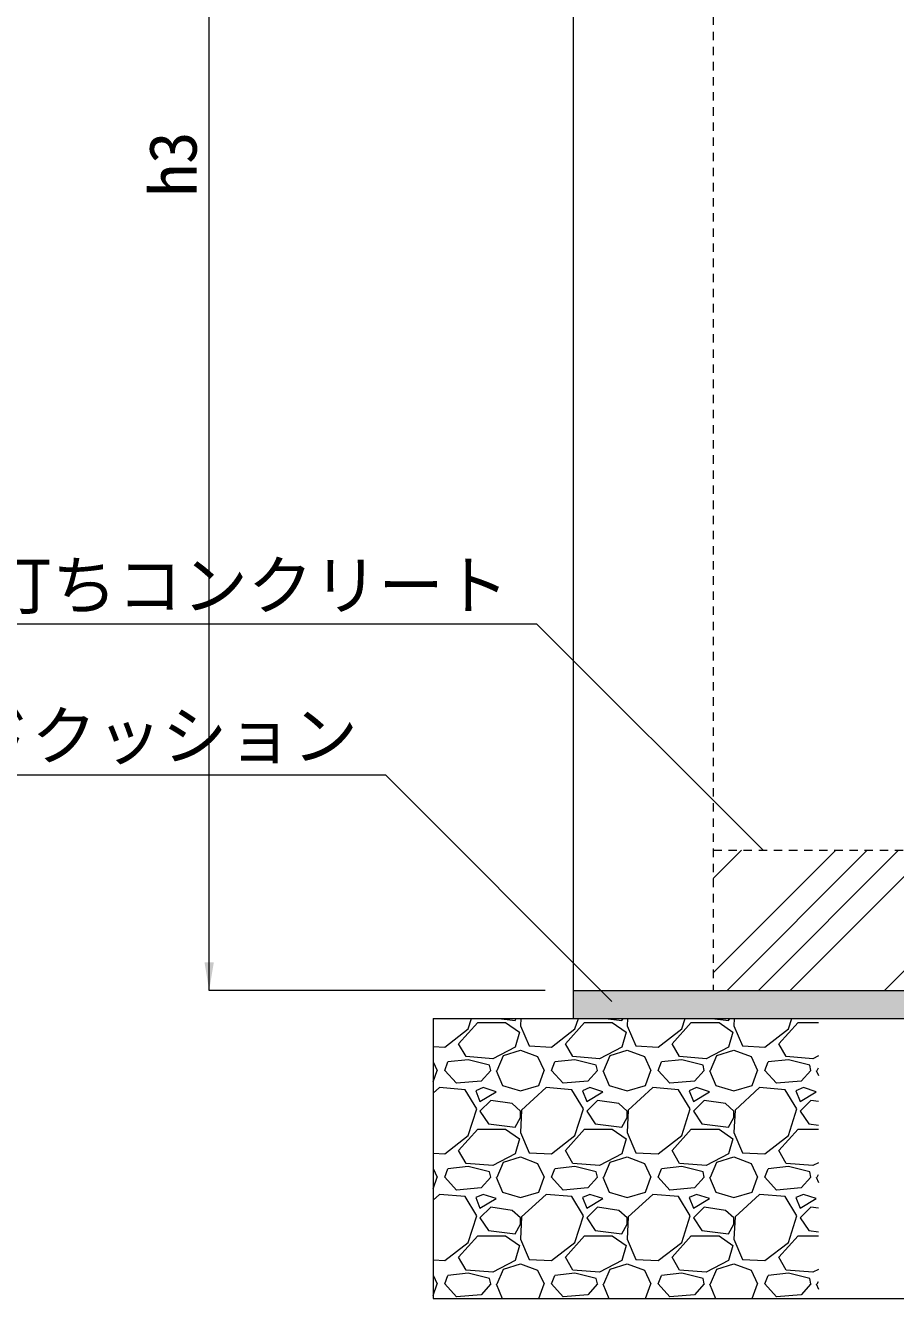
# Model space of a CAD drawing. Units: millimetres at full size, sheet at 1:20; details may follow other scales. Extents: x 77366 to 95666, y -7115 to 5664.
# Drawn here: x 83550 to 84171, y -4015 to -3106 of the extents above; entities that cross this region are included whole.
import ezdxf
from ezdxf.enums import TextEntityAlignment as Align

# ---------------------------------------------------------------- set-up
doc = ezdxf.new("R2010")
doc.units = ezdxf.units.MM
doc.header["$LTSCALE"] = 20
doc.linetypes.add('USER1', pattern=[0.54, 0.3, -0.24])
for name, color, linetype, lineweight in [('ハッチング', 7, 'Continuous', 5), ('基礎', 7, 'Continuous', 5), ('寸法線', 7, 'Continuous', 13), ('引出線', 4, 'Continuous', 13), ('本体', 2, 'Continuous', 20), ('補助線', 8, 'Continuous', 13)]:
    doc.layers.add(name, color=color, linetype=linetype, lineweight=lineweight)
doc.styles.add('ＭＳ ゴシック', font='')
doc.styles.get('ＭＳ ゴシック').set_extended_font_data('MS Gothic')

# ---------------------------------------------------------------- blocks, each defined once
blk = doc.blocks.new('filled_arrow')
at = {"color": 0, "linetype": 'Continuous', "lineweight": -2}
blk.add_solid([(7.5, 1.25), (0, 0), (7.5, -1.25)], dxfattribs=at)

msp = doc.modelspace()

# ---------------------------------------------------------------- hatches: boundary and pattern name
at = {"layer": 'ハッチング', "lineweight": 9}
h = msp.add_hatch(dxfattribs=at)
h.set_pattern_fill('USER', color=256, style=0, pattern_type=2)
h.set_pattern_definition([(45, (4700, -6611.22), (-67.35192, 67.35192), []), (45, (4722.45, -6611.22), (-67.35192, 67.35192), []), (45, (4744.9, -6611.22), (-67.35192, 67.35192), []), (45, (4767.35, -6611.22), (-67.35192, 67.35192), [])])
h.paths.add_polyline_path([(84040.8, -3694.76), (84040.8, -3794.76), (84490.8, -3794.76), (84490.8, -3694.76)])
at = {"layer": '補助線'}
msp.add_hatch(color=7, dxfattribs=at).paths.add_polyline_path([(84590.8, -3814.76), (84590.8, -3794.76), (83940.8, -3794.76), (83940.8, -3814.76)])

# ---------------------------------------------------------------- linework, layer by layer
at = {"layer": 'ハッチング'}
for p, q in [((83865.81, -3822.26), (83868.21, -3814.76)), ((83887.61, -3814.76), (83899.34, -3816.16)), ((83899.34, -3816.16), (83900.12, -3814.76)), ((83903.4, -3814.76), (83903.15, -3819.97)), ((83942.01, -3822.26), (83944.41, -3814.76)), ((83963.81, -3814.76), (83975.54, -3816.16)), ((83975.54, -3816.16), (83976.32, -3814.76)), ((83979.6, -3814.76), (83979.35, -3819.97)), ((84018.21, -3822.26), (84020.61, -3814.76)), ((84040.01, -3814.76), (84051.74, -3816.16)), ((84051.74, -3816.16), (84052.52, -3814.76)), ((84055.8, -3814.76), (84055.55, -3819.97)), ((84094.41, -3822.26), (84096.81, -3814.76)), ((83849.05, -3835.21), (83865.81, -3822.26)), ((83858.95, -3832.93), (83872.67, -3817.69)), ((83872.67, -3817.69), (83892.48, -3817.69)), ((83892.48, -3817.69), (83902.39, -3824.55)), ((83902.39, -3824.55), (83899.34, -3835.21)), ((83903.15, -3819.97), (83909.25, -3834.45)), ((83925.25, -3835.21), (83942.01, -3822.26)), ((83935.15, -3832.93), (83948.87, -3817.69)), ((83948.87, -3817.69), (83968.68, -3817.69)), ((83968.68, -3817.69), (83978.59, -3824.55)), ((83978.59, -3824.55), (83975.54, -3835.21)), ((83979.35, -3819.97), (83985.45, -3834.45)), ((84001.45, -3835.21), (84018.21, -3822.26)), ((84011.35, -3832.93), (84025.07, -3817.69)), ((84025.07, -3817.69), (84044.88, -3817.69)), ((84044.88, -3817.69), (84054.79, -3824.55)), ((84054.79, -3824.55), (84051.74, -3835.21)), ((84055.55, -3819.97), (84061.65, -3834.45)), ((84077.65, -3835.21), (84094.41, -3822.26)), ((84087.55, -3832.93), (84101.27, -3817.69)), ((84101.27, -3817.69), (84115.8, -3817.69)), ((83840.8, -3834.82), (83849.05, -3835.21)), ((83864.29, -3842.07), (83858.95, -3832.93)), ((83899.34, -3835.21), (83883.34, -3843.6)), ((83909.25, -3834.45), (83925.25, -3835.21)), ((83940.49, -3842.07), (83935.15, -3832.93)), ((83975.54, -3835.21), (83959.54, -3843.6)), ((83985.45, -3834.45), (84001.45, -3835.21)), ((84016.69, -3842.07), (84011.35, -3832.93)), ((84051.74, -3835.21), (84035.74, -3843.6)), ((84061.65, -3834.45), (84077.65, -3835.21)), ((84092.89, -3842.07), (84087.55, -3832.93)), ((83865.81, -3844.36), (83851.33, -3845.88)), ((83883.34, -3843.6), (83864.29, -3842.07)), ((83881.05, -3848.17), (83865.81, -3844.36)), ((83886.39, -3851.98), (83890.96, -3841.31)), ((83890.96, -3841.31), (83903.15, -3837.5)), ((83903.15, -3837.5), (83915.34, -3842.07)), ((83915.34, -3842.07), (83919.91, -3851.98)), ((83942.01, -3844.36), (83927.53, -3845.88)), ((83959.54, -3843.6), (83940.49, -3842.07)), ((83957.25, -3848.17), (83942.01, -3844.36)), ((83962.59, -3851.98), (83967.16, -3841.31)), ((83967.16, -3841.31), (83979.35, -3837.5)), ((83979.35, -3837.5), (83991.54, -3842.07)), ((83991.54, -3842.07), (83996.11, -3851.98)), ((84018.21, -3844.36), (84003.73, -3845.88)), ((84035.74, -3843.6), (84016.69, -3842.07)), ((84033.45, -3848.17), (84018.21, -3844.36)), ((84038.79, -3851.98), (84043.36, -3841.31)), ((84043.36, -3841.31), (84055.55, -3837.5)), ((84055.55, -3837.5), (84067.74, -3842.07)), ((84067.74, -3842.07), (84072.31, -3851.98)), ((84094.41, -3844.36), (84079.93, -3845.88)), ((84111.94, -3843.6), (84092.89, -3842.07)), ((84109.65, -3848.17), (84094.41, -3844.36)), ((84115.8, -3841.58), (84111.94, -3843.6)), ((83840.8, -3845.66), (83843.71, -3851.98)), ((83840.8, -3860.15), (83843.71, -3851.98)), ((83849.05, -3851.98), (83851.33, -3845.88)), ((83857.43, -3861.12), (83849.05, -3851.98)), ((83881.81, -3851.98), (83874.96, -3859.6)), ((83881.81, -3851.98), (83881.05, -3848.17)), ((83885.62, -3851.98), (83890.2, -3862.65)), ((83916.1, -3862.65), (83919.91, -3851.98)), ((83925.25, -3851.98), (83927.53, -3845.88)), ((83933.63, -3861.12), (83925.25, -3851.98)), ((83958.01, -3851.98), (83951.16, -3859.6)), ((83958.01, -3851.98), (83957.25, -3848.17)), ((83961.82, -3851.98), (83966.4, -3862.65)), ((83992.3, -3862.65), (83996.11, -3851.98)), ((84001.45, -3851.98), (84003.73, -3845.88)), ((84009.83, -3861.12), (84001.45, -3851.98)), ((84034.21, -3851.98), (84027.36, -3859.6)), ((84034.21, -3851.98), (84033.45, -3848.17)), ((84038.02, -3851.98), (84042.6, -3862.65)), ((84068.5, -3862.65), (84072.31, -3851.98)), ((84077.65, -3851.98), (84079.93, -3845.88)), ((84086.03, -3861.12), (84077.65, -3851.98)), ((84110.41, -3851.98), (84103.56, -3859.6)), ((84110.41, -3851.98), (84109.65, -3848.17)), ((84114.22, -3851.98), (84115.8, -3855.65)), ((84114.99, -3851.98), (84115.8, -3850.09)), ((83874.96, -3859.6), (83857.43, -3861.12)), ((83951.16, -3859.6), (83933.63, -3861.12)), ((84027.36, -3859.6), (84009.83, -3861.12)), ((84103.56, -3859.6), (84086.03, -3861.12)), ((83845.24, -3864.17), (83840.8, -3868.23)), ((83863.53, -3865.69), (83845.24, -3864.17)), ((83871.91, -3879.41), (83863.53, -3865.69)), ((83876.48, -3864.17), (83871.15, -3866.46)), ((83871.15, -3866.46), (83874.19, -3874.08)), ((83874.19, -3874.08), (83885.62, -3867.22)), ((83885.62, -3867.22), (83876.48, -3864.17)), ((83890.2, -3862.65), (83903.15, -3866.46)), ((83903.15, -3866.46), (83916.1, -3862.65)), ((83921.44, -3864.17), (83903.91, -3880.17)), ((83939.73, -3865.69), (83921.44, -3864.17)), ((83948.11, -3879.41), (83939.73, -3865.69)), ((83952.68, -3864.17), (83947.35, -3866.46)), ((83947.35, -3866.46), (83950.39, -3874.08)), ((83950.39, -3874.08), (83961.82, -3867.22)), ((83961.82, -3867.22), (83952.68, -3864.17)), ((83966.4, -3862.65), (83979.35, -3866.46)), ((83979.35, -3866.46), (83992.3, -3862.65)), ((83997.64, -3864.17), (83980.11, -3880.17)), ((84015.93, -3865.69), (83997.64, -3864.17)), ((84024.31, -3879.41), (84015.93, -3865.69)), ((84028.88, -3864.17), (84023.55, -3866.46)), ((84023.55, -3866.46), (84026.59, -3874.08)), ((84026.59, -3874.08), (84038.02, -3867.22)), ((84038.02, -3867.22), (84028.88, -3864.17)), ((84042.6, -3862.65), (84055.55, -3866.46)), ((84055.55, -3866.46), (84068.5, -3862.65)), ((84073.84, -3864.17), (84056.31, -3880.17)), ((84092.13, -3865.69), (84073.84, -3864.17)), ((84100.51, -3879.41), (84092.13, -3865.69)), ((84105.08, -3864.17), (84099.75, -3866.46)), ((84099.75, -3866.46), (84102.79, -3874.08)), ((84102.79, -3874.08), (84114.22, -3867.22)), ((84114.22, -3867.22), (84105.08, -3864.17)), ((83865.81, -3898.46), (83871.91, -3879.41)), ((83881.81, -3873.31), (83874.19, -3880.93)), ((83897.05, -3875.6), (83881.81, -3873.31)), ((83903.15, -3880.93), (83897.05, -3875.6)), ((83903.91, -3880.17), (83903.15, -3896.17)), ((83942.01, -3898.46), (83948.11, -3879.41)), ((83958.01, -3873.31), (83950.39, -3880.93)), ((83973.25, -3875.6), (83958.01, -3873.31)), ((83979.35, -3880.93), (83973.25, -3875.6)), ((83980.11, -3880.17), (83979.35, -3896.17)), ((84018.21, -3898.46), (84024.31, -3879.41)), ((84034.21, -3873.31), (84026.59, -3880.93)), ((84049.45, -3875.6), (84034.21, -3873.31)), ((84055.55, -3880.93), (84049.45, -3875.6)), ((84056.31, -3880.17), (84055.55, -3896.17)), ((84094.41, -3898.46), (84100.51, -3879.41)), ((84110.41, -3873.31), (84102.79, -3880.93)), ((84115.8, -3874.12), (84110.41, -3873.31)), ((83874.19, -3880.93), (83880.29, -3890.08)), ((83899.34, -3892.36), (83903.15, -3885.51)), ((83903.15, -3885.51), (83903.15, -3880.93)), ((83950.39, -3880.93), (83956.49, -3890.08)), ((83975.54, -3892.36), (83979.35, -3885.51)), ((83979.35, -3885.51), (83979.35, -3880.93)), ((84026.59, -3880.93), (84032.69, -3890.08)), ((84051.74, -3892.36), (84055.55, -3885.51)), ((84055.55, -3885.51), (84055.55, -3880.93)), ((84102.79, -3880.93), (84108.89, -3890.08)), ((83849.05, -3911.41), (83865.81, -3898.46)), ((83858.95, -3909.13), (83872.67, -3893.89)), ((83872.67, -3893.89), (83892.48, -3893.89)), ((83880.29, -3890.08), (83899.34, -3892.36)), ((83892.48, -3893.89), (83902.39, -3900.75)), ((83903.15, -3896.17), (83909.25, -3910.65)), ((83925.25, -3911.41), (83942.01, -3898.46)), ((83935.15, -3909.13), (83948.87, -3893.89)), ((83948.87, -3893.89), (83968.68, -3893.89)), ((83956.49, -3890.08), (83975.54, -3892.36)), ((83968.68, -3893.89), (83978.59, -3900.75)), ((83979.35, -3896.17), (83985.45, -3910.65)), ((84001.45, -3911.41), (84018.21, -3898.46)), ((84011.35, -3909.13), (84025.07, -3893.89)), ((84025.07, -3893.89), (84044.88, -3893.89)), ((84032.69, -3890.08), (84051.74, -3892.36)), ((84044.88, -3893.89), (84054.79, -3900.75)), ((84055.55, -3896.17), (84061.65, -3910.65)), ((84077.65, -3911.41), (84094.41, -3898.46)), ((84087.55, -3909.13), (84101.27, -3893.89)), ((84101.27, -3893.89), (84115.8, -3893.89)), ((84108.89, -3890.08), (84115.8, -3890.91)), ((83902.39, -3900.75), (83899.34, -3911.41)), ((83978.59, -3900.75), (83975.54, -3911.41)), ((84054.79, -3900.75), (84051.74, -3911.41)), ((83840.8, -3911.02), (83849.05, -3911.41)), ((83864.29, -3918.27), (83858.95, -3909.13)), ((83899.34, -3911.41), (83883.34, -3919.8)), ((83890.96, -3917.51), (83903.15, -3913.7)), ((83903.15, -3913.7), (83915.34, -3918.27)), ((83909.25, -3910.65), (83925.25, -3911.41)), ((83940.49, -3918.27), (83935.15, -3909.13)), ((83975.54, -3911.41), (83959.54, -3919.8)), ((83967.16, -3917.51), (83979.35, -3913.7)), ((83979.35, -3913.7), (83991.54, -3918.27)), ((83985.45, -3910.65), (84001.45, -3911.41)), ((84016.69, -3918.27), (84011.35, -3909.13)), ((84051.74, -3911.41), (84035.74, -3919.8)), ((84043.36, -3917.51), (84055.55, -3913.7)), ((84055.55, -3913.7), (84067.74, -3918.27)), ((84061.65, -3910.65), (84077.65, -3911.41)), ((84092.89, -3918.27), (84087.55, -3909.13)), ((83840.8, -3921.86), (83843.71, -3928.18)), ((83849.05, -3928.18), (83851.33, -3922.08)), ((83865.81, -3920.56), (83851.33, -3922.08)), ((83883.34, -3919.8), (83864.29, -3918.27)), ((83881.05, -3924.37), (83865.81, -3920.56)), ((83881.81, -3928.18), (83881.05, -3924.37)), ((83886.39, -3928.18), (83890.96, -3917.51)), ((83915.34, -3918.27), (83919.91, -3928.18)), ((83925.25, -3928.18), (83927.53, -3922.08)), ((83942.01, -3920.56), (83927.53, -3922.08)), ((83959.54, -3919.8), (83940.49, -3918.27)), ((83957.25, -3924.37), (83942.01, -3920.56)), ((83958.01, -3928.18), (83957.25, -3924.37)), ((83962.59, -3928.18), (83967.16, -3917.51)), ((83991.54, -3918.27), (83996.11, -3928.18)), ((84001.45, -3928.18), (84003.73, -3922.08)), ((84018.21, -3920.56), (84003.73, -3922.08)), ((84035.74, -3919.8), (84016.69, -3918.27)), ((84033.45, -3924.37), (84018.21, -3920.56)), ((84034.21, -3928.18), (84033.45, -3924.37)), ((84038.79, -3928.18), (84043.36, -3917.51)), ((84067.74, -3918.27), (84072.31, -3928.18)), ((84077.65, -3928.18), (84079.93, -3922.08)), ((84094.41, -3920.56), (84079.93, -3922.08)), ((84111.94, -3919.8), (84092.89, -3918.27)), ((84109.65, -3924.37), (84094.41, -3920.56)), ((84110.41, -3928.18), (84109.65, -3924.37)), ((84115.8, -3917.78), (84111.94, -3919.8)), ((83840.8, -3936.35), (83843.71, -3928.18)), ((83857.43, -3937.32), (83849.05, -3928.18)), ((83881.81, -3928.18), (83874.96, -3935.8)), ((83885.62, -3928.18), (83890.2, -3938.85)), ((83916.1, -3938.85), (83919.91, -3928.18)), ((83933.63, -3937.32), (83925.25, -3928.18)), ((83958.01, -3928.18), (83951.16, -3935.8)), ((83961.82, -3928.18), (83966.4, -3938.85)), ((83992.3, -3938.85), (83996.11, -3928.18)), ((84009.83, -3937.32), (84001.45, -3928.18)), ((84034.21, -3928.18), (84027.36, -3935.8)), ((84038.02, -3928.18), (84042.6, -3938.85)), ((84068.5, -3938.85), (84072.31, -3928.18)), ((84086.03, -3937.32), (84077.65, -3928.18)), ((84110.41, -3928.18), (84103.56, -3935.8)), ((84114.22, -3928.18), (84115.8, -3931.85)), ((84114.99, -3928.18), (84115.8, -3926.29)), ((83845.24, -3940.37), (83840.8, -3944.43)), ((83863.53, -3941.89), (83845.24, -3940.37)), ((83874.96, -3935.8), (83857.43, -3937.32)), ((83871.91, -3955.61), (83863.53, -3941.89)), ((83876.48, -3940.37), (83871.15, -3942.66)), ((83871.15, -3942.66), (83874.19, -3950.28)), ((83874.19, -3950.28), (83885.62, -3943.42)), ((83885.62, -3943.42), (83876.48, -3940.37)), ((83890.2, -3938.85), (83903.15, -3942.66)), ((83903.15, -3942.66), (83916.1, -3938.85)), ((83921.44, -3940.37), (83903.91, -3956.37)), ((83939.73, -3941.89), (83921.44, -3940.37)), ((83951.16, -3935.8), (83933.63, -3937.32)), ((83948.11, -3955.61), (83939.73, -3941.89)), ((83952.68, -3940.37), (83947.35, -3942.66)), ((83947.35, -3942.66), (83950.39, -3950.28)), ((83950.39, -3950.28), (83961.82, -3943.42)), ((83961.82, -3943.42), (83952.68, -3940.37)), ((83966.4, -3938.85), (83979.35, -3942.66)), ((83979.35, -3942.66), (83992.3, -3938.85)), ((83997.64, -3940.37), (83980.11, -3956.37)), ((84015.93, -3941.89), (83997.64, -3940.37)), ((84027.36, -3935.8), (84009.83, -3937.32)), ((84024.31, -3955.61), (84015.93, -3941.89)), ((84028.88, -3940.37), (84023.55, -3942.66)), ((84023.55, -3942.66), (84026.59, -3950.28)), ((84026.59, -3950.28), (84038.02, -3943.42)), ((84038.02, -3943.42), (84028.88, -3940.37)), ((84042.6, -3938.85), (84055.55, -3942.66)), ((84055.55, -3942.66), (84068.5, -3938.85)), ((84073.84, -3940.37), (84056.31, -3956.37)), ((84092.13, -3941.89), (84073.84, -3940.37)), ((84103.56, -3935.8), (84086.03, -3937.32)), ((84100.51, -3955.61), (84092.13, -3941.89)), ((84105.08, -3940.37), (84099.75, -3942.66)), ((84099.75, -3942.66), (84102.79, -3950.28)), ((84102.79, -3950.28), (84114.22, -3943.42)), ((84114.22, -3943.42), (84105.08, -3940.37)), ((83881.81, -3949.51), (83874.19, -3957.13)), ((83897.05, -3951.8), (83881.81, -3949.51)), ((83903.15, -3957.13), (83897.05, -3951.8)), ((83958.01, -3949.51), (83950.39, -3957.13)), ((83973.25, -3951.8), (83958.01, -3949.51)), ((83979.35, -3957.13), (83973.25, -3951.8)), ((84034.21, -3949.51), (84026.59, -3957.13)), ((84049.45, -3951.8), (84034.21, -3949.51)), ((84055.55, -3957.13), (84049.45, -3951.8)), ((84110.41, -3949.51), (84102.79, -3957.13)), ((84115.8, -3950.32), (84110.41, -3949.51)), ((83865.81, -3974.66), (83871.91, -3955.61)), ((83874.19, -3957.13), (83880.29, -3966.28)), ((83899.34, -3968.56), (83903.15, -3961.71)), ((83903.91, -3956.37), (83903.15, -3972.37)), ((83903.15, -3961.71), (83903.15, -3957.13)), ((83942.01, -3974.66), (83948.11, -3955.61)), ((83950.39, -3957.13), (83956.49, -3966.28)), ((83975.54, -3968.56), (83979.35, -3961.71)), ((83980.11, -3956.37), (83979.35, -3972.37)), ((83979.35, -3961.71), (83979.35, -3957.13)), ((84018.21, -3974.66), (84024.31, -3955.61)), ((84026.59, -3957.13), (84032.69, -3966.28)), ((84051.74, -3968.56), (84055.55, -3961.71)), ((84056.31, -3956.37), (84055.55, -3972.37)), ((84055.55, -3961.71), (84055.55, -3957.13)), ((84094.41, -3974.66), (84100.51, -3955.61)), ((84102.79, -3957.13), (84108.89, -3966.28)), ((83858.95, -3985.33), (83872.67, -3970.09)), ((83872.67, -3970.09), (83892.48, -3970.09)), ((83880.29, -3966.28), (83899.34, -3968.56)), ((83892.48, -3970.09), (83902.39, -3976.95)), ((83935.15, -3985.33), (83948.87, -3970.09)), ((83948.87, -3970.09), (83968.68, -3970.09)), ((83956.49, -3966.28), (83975.54, -3968.56)), ((83968.68, -3970.09), (83978.59, -3976.95)), ((84011.35, -3985.33), (84025.07, -3970.09)), ((84025.07, -3970.09), (84044.88, -3970.09)), ((84032.69, -3966.28), (84051.74, -3968.56)), ((84044.88, -3970.09), (84054.79, -3976.95)), ((84087.55, -3985.33), (84101.27, -3970.09)), ((84101.27, -3970.09), (84115.8, -3970.09)), ((84108.89, -3966.28), (84115.8, -3967.11)), ((83849.05, -3987.61), (83865.81, -3974.66)), ((83902.39, -3976.95), (83899.34, -3987.61)), ((83903.15, -3972.37), (83909.25, -3986.85)), ((83925.25, -3987.61), (83942.01, -3974.66)), ((83978.59, -3976.95), (83975.54, -3987.61)), ((83979.35, -3972.37), (83985.45, -3986.85)), ((84001.45, -3987.61), (84018.21, -3974.66)), ((84054.79, -3976.95), (84051.74, -3987.61)), ((84055.55, -3972.37), (84061.65, -3986.85)), ((84077.65, -3987.61), (84094.41, -3974.66)), ((83840.8, -3987.22), (83849.05, -3987.61)), ((83864.29, -3994.47), (83858.95, -3985.33)), ((83899.34, -3987.61), (83883.34, -3996)), ((83909.25, -3986.85), (83925.25, -3987.61)), ((83940.49, -3994.47), (83935.15, -3985.33)), ((83975.54, -3987.61), (83959.54, -3996)), ((83985.45, -3986.85), (84001.45, -3987.61)), ((84016.69, -3994.47), (84011.35, -3985.33)), ((84051.74, -3987.61), (84035.74, -3996)), ((84061.65, -3986.85), (84077.65, -3987.61)), ((84092.89, -3994.47), (84087.55, -3985.33)), ((83840.8, -3998.06), (83843.71, -4004.38)), ((83849.05, -4004.38), (83851.33, -3998.28)), ((83865.81, -3996.76), (83851.33, -3998.28)), ((83883.34, -3996), (83864.29, -3994.47)), ((83881.05, -4000.57), (83865.81, -3996.76)), ((83886.39, -4004.38), (83890.96, -3993.71)), ((83890.96, -3993.71), (83903.15, -3989.9)), ((83903.15, -3989.9), (83915.34, -3994.47)), ((83915.34, -3994.47), (83919.91, -4004.38)), ((83925.25, -4004.38), (83927.53, -3998.28)), ((83942.01, -3996.76), (83927.53, -3998.28)), ((83959.54, -3996), (83940.49, -3994.47)), ((83957.25, -4000.57), (83942.01, -3996.76)), ((83962.59, -4004.38), (83967.16, -3993.71)), ((83967.16, -3993.71), (83979.35, -3989.9)), ((83979.35, -3989.9), (83991.54, -3994.47)), ((83991.54, -3994.47), (83996.11, -4004.38)), ((84001.45, -4004.38), (84003.73, -3998.28)), ((84018.21, -3996.76), (84003.73, -3998.28)), ((84035.74, -3996), (84016.69, -3994.47)), ((84033.45, -4000.57), (84018.21, -3996.76)), ((84038.79, -4004.38), (84043.36, -3993.71)), ((84043.36, -3993.71), (84055.55, -3989.9)), ((84055.55, -3989.9), (84067.74, -3994.47)), ((84067.74, -3994.47), (84072.31, -4004.38)), ((84077.65, -4004.38), (84079.93, -3998.28)), ((84094.41, -3996.76), (84079.93, -3998.28)), ((84111.94, -3996), (84092.89, -3994.47)), ((84109.65, -4000.57), (84094.41, -3996.76)), ((84115.8, -3993.98), (84111.94, -3996)), ((83840.8, -4012.55), (83843.71, -4004.38)), ((83857.43, -4013.52), (83849.05, -4004.38)), ((83881.81, -4004.38), (83874.96, -4012)), ((83881.81, -4004.38), (83881.05, -4000.57)), ((83885.62, -4004.38), (83890.07, -4014.76)), ((83916.21, -4014.76), (83919.91, -4004.38)), ((83933.63, -4013.52), (83925.25, -4004.38)), ((83958.01, -4004.38), (83951.16, -4012)), ((83958.01, -4004.38), (83957.25, -4000.57)), ((83961.82, -4004.38), (83966.27, -4014.76)), ((83992.41, -4014.76), (83996.11, -4004.38)), ((84009.83, -4013.52), (84001.45, -4004.38)), ((84034.21, -4004.38), (84027.36, -4012)), ((84034.21, -4004.38), (84033.45, -4000.57)), ((84038.02, -4004.38), (84042.47, -4014.76)), ((84068.61, -4014.76), (84072.31, -4004.38)), ((84086.03, -4013.52), (84077.65, -4004.38)), ((84110.41, -4004.38), (84103.56, -4012)), ((84110.41, -4004.38), (84109.65, -4000.57)), ((84114.22, -4004.38), (84115.8, -4008.05)), ((84114.99, -4004.38), (84115.8, -4002.49)), ((83874.96, -4012), (83857.43, -4013.52)), ((83951.16, -4012), (83933.63, -4013.52)), ((84027.36, -4012), (84009.83, -4013.52)), ((84103.56, -4012), (84086.03, -4013.52))]:
    msp.add_line(p, q, dxfattribs=at)
at = {"layer": '基礎', "color": 3, "lineweight": 20}
for p, q in [((83940.8, -3794.76), (83940.8, -3814.76)), ((84050.8, -3794.76), (84480.8, -3794.76)), ((83840.8, -3814.76), (84690.8, -3814.76)), ((83840.8, -3814.76), (83840.8, -4014.76)), ((83840.8, -4014.76), (84690.8, -4014.76))]:
    msp.add_line(p, q, dxfattribs=at)
at = {"layer": '寸法線'}
for p, q in [((83680.8, -3794.76), (83680.8, -2614.76)), ((83920.8, -3794.76), (83680.8, -3794.76))]:
    msp.add_line(p, q, dxfattribs=at)
at = {"layer": '引出線'}
for points in [[(84076.29, -3694.76), (83914.83, -3533.3), (83435.97, -3533.3)], [(83968.4, -3802.65), (83806.94, -3641.19), (83418.71, -3641.19)]]:
    msp.add_lwpolyline(points, dxfattribs=at)
at = {"layer": '本体'}
for p, q in [((83940.8, -2764.76), (83940.8, -3794.76)), ((83940.8, -3794.76), (84590.8, -3794.76))]:
    msp.add_line(p, q, dxfattribs=at)
at = {"layer": '本体', "linetype": 'USER1', "lineweight": 9}
for p, q in [((84040.8, -2764.76), (84040.8, -3794.76)), ((84040.8, -3694.76), (84490.8, -3694.76))]:
    msp.add_line(p, q, dxfattribs=at)

# ---------------------------------------------------------------- block references
at = {"layer": '寸法線', "xscale": 2.67, "yscale": 2.67, "rotation": 90}
msp.add_blockref('filled_arrow', (83680.8, -3794.76), dxfattribs=at)
at = {"layer": '引出線', "xscale": 0.133, "yscale": 0.133, "rotation": 135}
for p in [(84076.29, -3694.76), (83968.4, -3802.65)]:
    msp.add_blockref('filled_arrow', p, dxfattribs=at)

# ---------------------------------------------------------------- texts
at = {"layer": '寸法線', "style": 'ＭＳ ゴシック'}
msp.add_text('h3', height=34.18, rotation=90, dxfattribs=at).set_placement((83654.8, -3204.76), align=Align.MIDDLE_CENTER)
at = {"layer": '引出線', "style": 'ＭＳ ゴシック'}
for s, p in [('現場打ちコンクリート', (83894.83, -3488.45)), ('サンドクッション', (83786.94, -3595.8))]:
    msp.add_text(s, height=34.18, dxfattribs=at).set_placement(p, align=Align.TOP_RIGHT)

doc.saveas('drawing.dxf')
